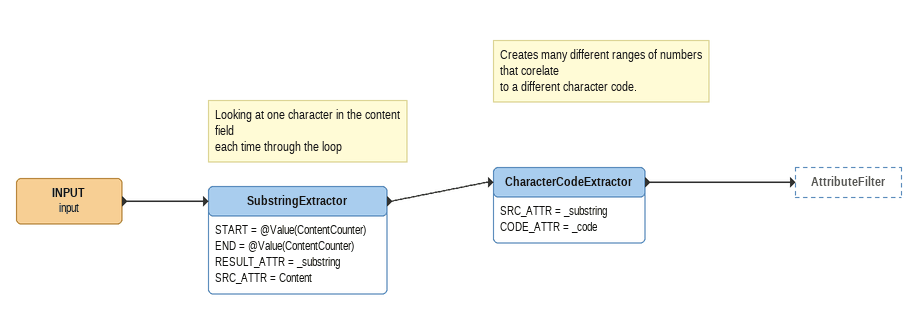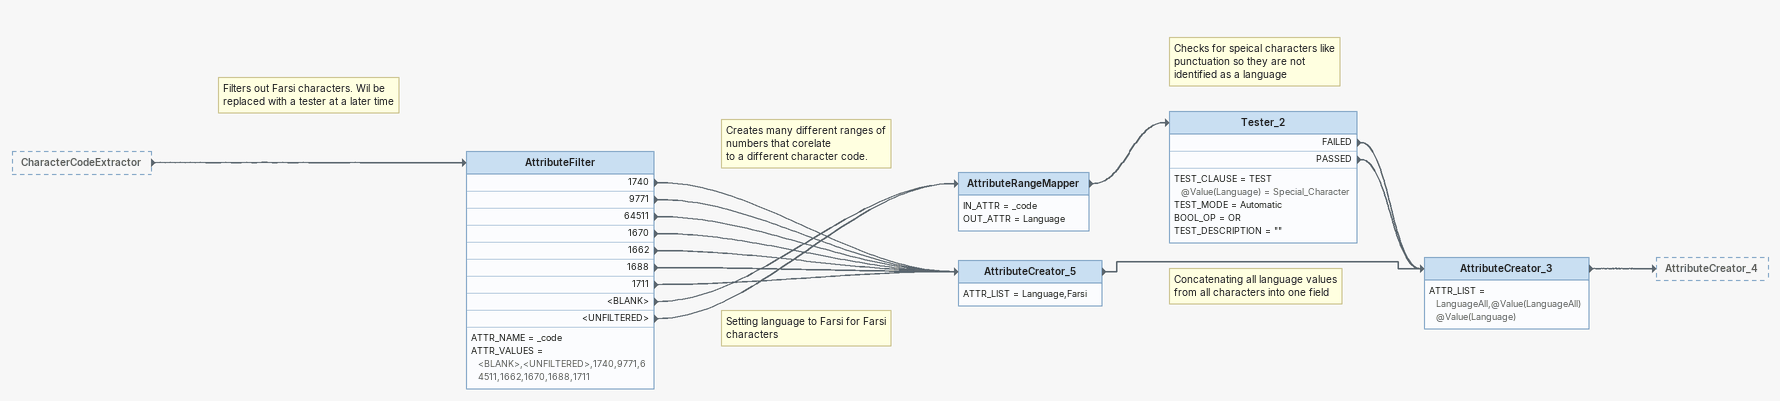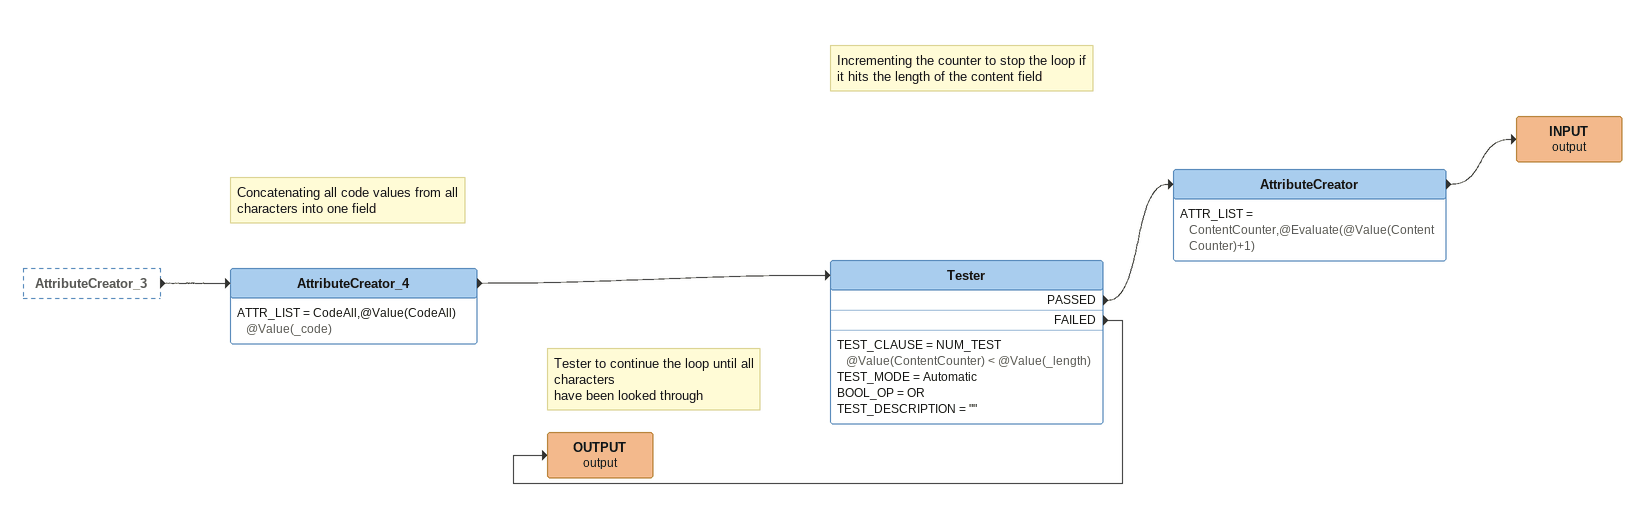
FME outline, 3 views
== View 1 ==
INPUT (input)
    -> SubstringExtractor
Note: Looking at one character in the content field / each time through the loop
SubstringExtractor
    START = @Value(ContentCounter)
    END = @Value(ContentCounter)
    RESULT_ATTR = _substring
    SRC_ATTR = Content
    -> CharacterCodeExtractor
Note: Creates many different ranges of numbers that corelate / to a different character code.
CharacterCodeExtractor
    SRC_ATTR = _substring
    CODE_ATTR = _code
    -> AttributeFilter

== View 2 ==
CharacterCodeExtractor [outside]
    -> AttributeFilter
Note: Filters out Farsi characters. Wil be replaced with a tester at a later time
AttributeFilter
    ATTR_NAME = _code
    ATTR_VALUES = <BLANK>,<UNFILTERED>,1740,9771,64511,1662,1670,1688,1711
    1740 -> AttributeCreator_5
    9771 -> AttributeCreator_5
    64511 -> AttributeCreator_5
    1670 -> AttributeCreator_5
    1662 -> AttributeCreator_5
    1688 -> AttributeCreator_5
    1711 -> AttributeCreator_5
    <BLANK> -> AttributeRangeMapper
    <UNFILTERED> -> AttributeRangeMapper
Note: Creates many different ranges of numbers that corelate / to a different character code.
AttributeRangeMapper
    IN_ATTR = _code
    OUT_ATTR = Language
    -> Tester_2
Note: Checks for speical characters like punctuation so they are not identified as a language
Tester_2
    TEST_CLAUSE = TEST @Value(Language) = Special_Character
    TEST_MODE = Automatic
    BOOL_OP = OR
    TEST_DESCRIPTION = ""
    FAILED -> AttributeCreator_3
    PASSED -> AttributeCreator_3
Note: Setting language to Farsi for Farsi characters
AttributeCreator_5
    ATTR_LIST = Language,Farsi
    -> AttributeCreator_3
Note: Concatenating all language values from all characters into one field
AttributeCreator_3
    ATTR_LIST = LanguageAll,@Value(LanguageAll) @Value(Language)
    -> AttributeCreator_4

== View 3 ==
AttributeCreator_3 [outside]
    -> AttributeCreator_4
Note: Concatenating all code values from all characters into one field
AttributeCreator_4
    ATTR_LIST = CodeAll,@Value(CodeAll) @Value(_code)
    -> Tester
Note: Tester to continue the loop until all characters / have been looked through
Tester
    TEST_CLAUSE = NUM_TEST @Value(ContentCounter) < @Value(_length)
    TEST_MODE = Automatic
    BOOL_OP = OR
    TEST_DESCRIPTION = ""
    PASSED -> AttributeCreator
    FAILED -> OUTPUT (output)
Note: Incrementing the counter to stop the loop if it hits the length of the content field
AttributeCreator
    ATTR_LIST = ContentCounter,@Evaluate(@Value(ContentCounter)+1)
    -> INPUT (output)
INPUT (output)
OUTPUT (output)
